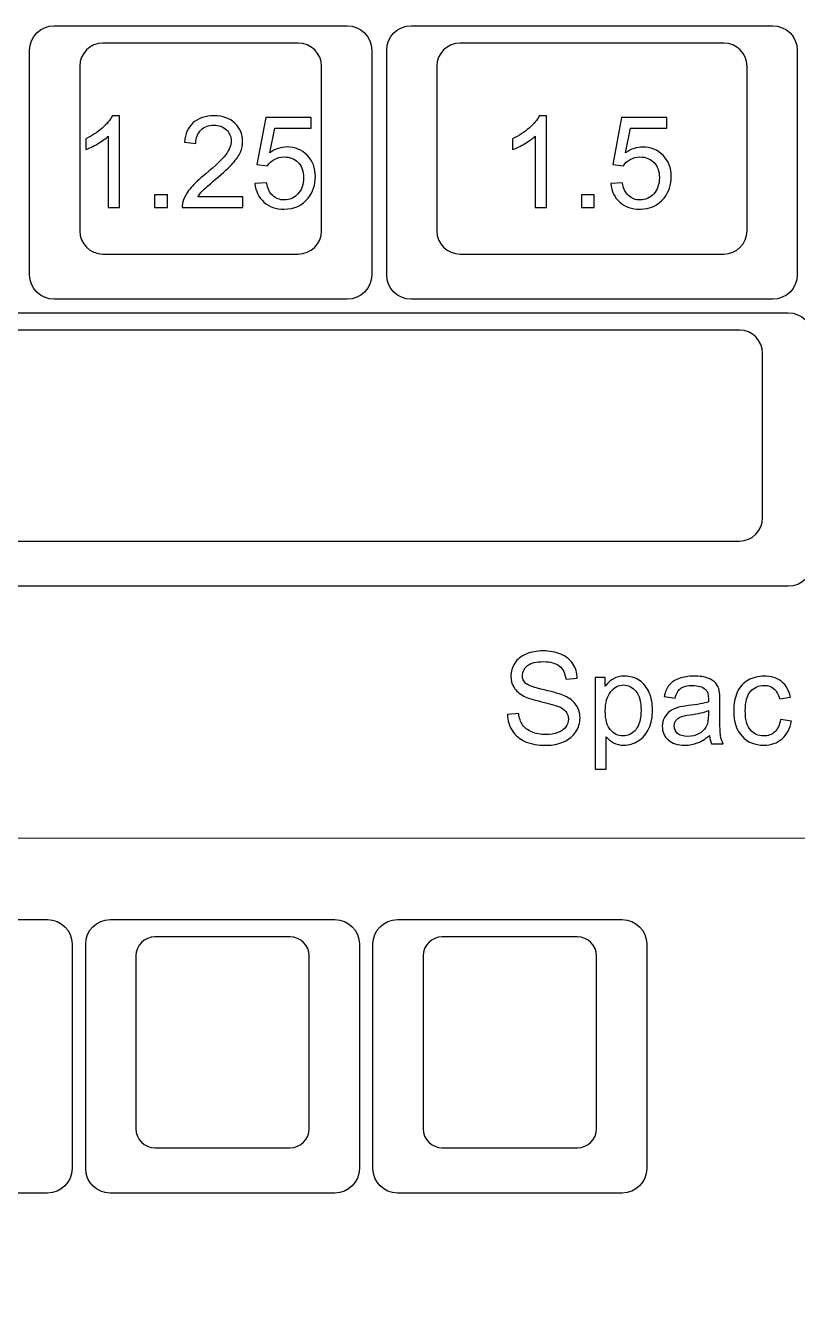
# Model space of a CAD drawing. Header units: millimetres. Extents: x -493 to 473, y -489 to 489.
# Drawn here: x 103.9 to 155, y 362.4 to 447.9 of the extents above; entities that cross this region are included whole.
import ezdxf

# ---------------------------------------------------------------- set-up
doc = ezdxf.new("R2010")
doc.units = ezdxf.units.MM
doc.header["$MEASUREMENT"] = 0
doc.layers.add('Layer 1', color=7, linetype='Continuous')

msp = doc.modelspace()

# ---------------------------------------------------------------- linework, layer by layer
at = {"layer": 'Layer 1', "color": 169}
for points in [[(105.7385, 429.717), (105.7385, 429.717), (125.1781, 429.717), (125.1781, 429.717), (125.1781, 429.717), (126.0713, 429.717), (126.802, 430.4477), (126.802, 431.3409), (126.802, 431.3409), (126.802, 431.3409), (126.802, 446.2431), (126.802, 446.2431), (126.802, 446.2431), (126.802, 447.1363), (126.0713, 447.867), (125.1781, 447.867), (125.1781, 447.867), (125.1781, 447.867), (105.7385, 447.867), (105.7385, 447.867), (105.7385, 447.867), (104.8453, 447.867), (104.1145, 447.1363), (104.1145, 446.2431), (104.1145, 446.2431), (104.1145, 446.2431), (104.1145, 431.3409), (104.1145, 431.3409), (104.1145, 431.3409), (104.1145, 430.4477), (104.8453, 429.717), (105.7385, 429.717)], [(129.4197, 429.717), (129.4197, 429.717), (153.3969, 429.717), (153.3969, 429.717), (153.3969, 429.717), (154.2901, 429.717), (155.0208, 430.4477), (155.0208, 431.3409), (155.0208, 431.3409), (155.0208, 431.3409), (155.0208, 446.2431), (155.0208, 446.2431), (155.0208, 446.2431), (155.0208, 447.1363), (154.2901, 447.867), (153.3969, 447.867), (153.3969, 447.867), (153.3969, 447.867), (129.4197, 447.867), (129.4197, 447.867), (129.4197, 447.867), (128.5264, 447.867), (127.7958, 447.1363), (127.7958, 446.2431), (127.7958, 446.2431), (127.7958, 446.2431), (127.7958, 431.3409), (127.7958, 431.3409), (127.7958, 431.3409), (127.7958, 430.4477), (128.5264, 429.717), (129.4197, 429.717)], [(48.7761, 410.667), (48.7761, 410.667), (154.4283, 410.667), (154.4283, 410.667), (154.4283, 410.667), (155.3217, 410.667), (156.0522, 411.3977), (156.0522, 412.2909), (156.0522, 412.2909), (156.0522, 412.2909), (156.0522, 427.1931), (156.0522, 427.1931), (156.0522, 427.1931), (156.0522, 428.0863), (155.3217, 428.817), (154.4283, 428.817), (154.4283, 428.817), (154.4283, 428.817), (48.7761, 428.817), (48.7761, 428.817), (48.7761, 428.817), (47.8827, 428.817), (47.1522, 428.0863), (47.1522, 427.1931), (47.1522, 427.1931), (47.1522, 427.1931), (47.1522, 412.2909), (47.1522, 412.2909), (47.1522, 412.2909), (47.1522, 411.3977), (47.8827, 410.667), (48.7761, 410.667)], [(90.4117, 370.4032), (90.4117, 370.4032), (105.3139, 370.4032), (105.3139, 370.4032), (105.3139, 370.4032), (106.2071, 370.4032), (106.9378, 371.1339), (106.9378, 372.0271), (106.9378, 372.0271), (106.9378, 372.0271), (106.9378, 386.9293), (106.9378, 386.9293), (106.9378, 386.9293), (106.9378, 387.8225), (106.2071, 388.5532), (105.3139, 388.5532), (105.3139, 388.5532), (105.3139, 388.5532), (90.4117, 388.5532), (90.4117, 388.5532), (90.4117, 388.5532), (89.5185, 388.5532), (88.7878, 387.8225), (88.7878, 386.9293), (88.7878, 386.9293), (88.7878, 386.9293), (88.7878, 372.0271), (88.7878, 372.0271), (88.7878, 372.0271), (88.7878, 371.1339), (89.5185, 370.4032), (90.4117, 370.4032)], [(109.4617, 370.4032), (109.4617, 370.4032), (124.3639, 370.4032), (124.3639, 370.4032), (124.3639, 370.4032), (125.2571, 370.4032), (125.9878, 371.1339), (125.9878, 372.0271), (125.9878, 372.0271), (125.9878, 372.0271), (125.9878, 386.9293), (125.9878, 386.9293), (125.9878, 386.9293), (125.9878, 387.8225), (125.2571, 388.5532), (124.3639, 388.5532), (124.3639, 388.5532), (124.3639, 388.5532), (109.4617, 388.5532), (109.4617, 388.5532), (109.4617, 388.5532), (108.5685, 388.5532), (107.8378, 387.8225), (107.8378, 386.9293), (107.8378, 386.9293), (107.8378, 386.9293), (107.8378, 372.0271), (107.8378, 372.0271), (107.8378, 372.0271), (107.8378, 371.1339), (108.5685, 370.4032), (109.4617, 370.4032)], [(128.5117, 370.4032), (128.5117, 370.4032), (143.4139, 370.4032), (143.4139, 370.4032), (143.4139, 370.4032), (144.3071, 370.4032), (145.0378, 371.1339), (145.0378, 372.0271), (145.0378, 372.0271), (145.0378, 372.0271), (145.0378, 386.9293), (145.0378, 386.9293), (145.0378, 386.9293), (145.0378, 387.8225), (144.3071, 388.5532), (143.4139, 388.5532), (143.4139, 388.5532), (143.4139, 388.5532), (128.5117, 388.5532), (128.5117, 388.5532), (128.5117, 388.5532), (127.6185, 388.5532), (126.8878, 387.8225), (126.8878, 386.9293), (126.8878, 386.9293), (126.8878, 386.9293), (126.8878, 372.0271), (126.8878, 372.0271), (126.8878, 372.0271), (126.8878, 371.1339), (127.6185, 370.4032), (128.5117, 370.4032)]]:
    msp.add_open_spline(points, degree=3, knots=[0, 0, 0, 0, 0.1111111, 0.1111111, 0.1111111, 0.1111111, 0.2222222, 0.2222222, 0.2222222, 0.2222222, 0.3333333, 0.3333333, 0.3333333, 0.3333333, 0.4444444, 0.4444444, 0.4444444, 0.4444444, 0.5555556, 0.5555556, 0.5555556, 0.5555556, 0.6666667, 0.6666667, 0.6666667, 0.6666667, 0.7777778, 0.7777778, 0.7777778, 0.7777778, 1, 1, 1, 1], dxfattribs=at)
at = {"layer": 'Layer 1', "color": 159}
for points in [[(108.9818, 446.717), (108.9818, 446.717), (121.9346, 446.717), (121.9346, 446.717), (121.9346, 446.717), (122.7829, 446.717), (123.477, 446.023), (123.477, 445.1747), (123.477, 445.1747), (123.477, 445.1747), (123.477, 434.2594), (123.477, 434.2594), (123.477, 434.2594), (123.477, 433.4111), (122.7829, 432.717), (121.9346, 432.717), (121.9346, 432.717), (121.9346, 432.717), (108.9818, 432.717), (108.9818, 432.717), (108.9818, 432.717), (108.1335, 432.717), (107.4394, 433.4111), (107.4394, 434.2594), (107.4394, 434.2594), (107.4394, 434.2594), (107.4394, 445.1747), (107.4394, 445.1747), (107.4394, 445.1747), (107.4394, 446.023), (108.1335, 446.717), (108.9818, 446.717)], [(132.6632, 446.717), (132.6632, 446.717), (150.1536, 446.717), (150.1536, 446.717), (150.1536, 446.717), (151.0018, 446.717), (151.6958, 446.023), (151.6958, 445.1747), (151.6958, 445.1747), (151.6958, 445.1747), (151.6958, 434.2594), (151.6958, 434.2594), (151.6958, 434.2594), (151.6958, 433.4111), (151.0018, 432.717), (150.1536, 432.717), (150.1536, 432.717), (150.1536, 432.717), (132.6632, 432.717), (132.6632, 432.717), (132.6632, 432.717), (131.8149, 432.717), (131.1209, 433.4111), (131.1209, 434.2594), (131.1209, 434.2594), (131.1209, 434.2594), (131.1209, 445.1747), (131.1209, 445.1747), (131.1209, 445.1747), (131.1209, 446.023), (131.8149, 446.717), (132.6632, 446.717)], [(52.0195, 427.667), (52.0195, 427.667), (151.1849, 427.667), (151.1849, 427.667), (151.1849, 427.667), (152.0333, 427.667), (152.7272, 426.973), (152.7272, 426.1247), (152.7272, 426.1247), (152.7272, 426.1247), (152.7272, 415.2094), (152.7272, 415.2094), (152.7272, 415.2094), (152.7272, 414.3611), (152.0333, 413.667), (151.1849, 413.667), (151.1849, 413.667), (151.1849, 413.667), (52.0195, 413.667), (52.0195, 413.667), (52.0195, 413.667), (51.1711, 413.667), (50.4772, 414.3611), (50.4772, 415.2094), (50.4772, 415.2094), (50.4772, 415.2094), (50.4772, 426.1247), (50.4772, 426.1247), (50.4772, 426.1247), (50.4772, 426.973), (51.1711, 427.667), (52.0195, 427.667)], [(112.4297, 387.4032), (112.4297, 387.4032), (121.3959, 387.4032), (121.3959, 387.4032), (121.3959, 387.4032), (122.0928, 387.4032), (122.6628, 386.8332), (122.6628, 386.1364), (122.6628, 386.1364), (122.6628, 386.1364), (122.6628, 374.6701), (122.6628, 374.6701), (122.6628, 374.6701), (122.6628, 373.9733), (122.0928, 373.4032), (121.3959, 373.4032), (121.3959, 373.4032), (121.3959, 373.4032), (112.4297, 373.4032), (112.4297, 373.4032), (112.4297, 373.4032), (111.7328, 373.4032), (111.1628, 373.9733), (111.1628, 374.6701), (111.1628, 374.6701), (111.1628, 374.6701), (111.1628, 386.1364), (111.1628, 386.1364), (111.1628, 386.1364), (111.1628, 386.8332), (111.7328, 387.4032), (112.4297, 387.4032)], [(131.4797, 387.4032), (131.4797, 387.4032), (140.4459, 387.4032), (140.4459, 387.4032), (140.4459, 387.4032), (141.1428, 387.4032), (141.7128, 386.8332), (141.7128, 386.1364), (141.7128, 386.1364), (141.7128, 386.1364), (141.7128, 374.6701), (141.7128, 374.6701), (141.7128, 374.6701), (141.7128, 373.9733), (141.1428, 373.4032), (140.4459, 373.4032), (140.4459, 373.4032), (140.4459, 373.4032), (131.4797, 373.4032), (131.4797, 373.4032), (131.4797, 373.4032), (130.7828, 373.4032), (130.2128, 373.9733), (130.2128, 374.6701), (130.2128, 374.6701), (130.2128, 374.6701), (130.2128, 386.1364), (130.2128, 386.1364), (130.2128, 386.1364), (130.2128, 386.8332), (130.7828, 387.4032), (131.4797, 387.4032)]]:
    msp.add_open_spline(points, degree=3, knots=[0, 0, 0, 0, 0.1111111, 0.1111111, 0.1111111, 0.1111111, 0.2222222, 0.2222222, 0.2222222, 0.2222222, 0.3333333, 0.3333333, 0.3333333, 0.3333333, 0.4444444, 0.4444444, 0.4444444, 0.4444444, 0.5555556, 0.5555556, 0.5555556, 0.5555556, 0.6666667, 0.6666667, 0.6666667, 0.6666667, 0.7777778, 0.7777778, 0.7777778, 0.7777778, 1, 1, 1, 1], dxfattribs=at)
at = {"layer": 'Layer 1', "color": 132}
for points, knots in [([(110.0813, 435.7991), (110.0813, 435.7991), (109.3362, 435.7991), (109.3362, 435.7991), (109.3362, 435.7991), (109.3362, 435.7991), (109.3362, 440.5432), (109.3362, 440.5432), (109.3362, 440.5432), (109.157, 440.3711), (108.9214, 440.2003), (108.6307, 440.0296), (108.6307, 440.0296), (108.34, 439.8588), (108.0775, 439.7304), (107.8461, 439.6458), (107.8461, 439.6458), (107.8461, 439.6458), (107.8461, 440.3654), (107.8461, 440.3654), (107.8461, 440.3654), (108.2624, 440.5602), (108.6264, 440.7972), (108.9383, 441.0766), (108.9383, 441.0766), (109.2501, 441.3546), (109.4717, 441.6241), (109.6015, 441.8866), (109.6015, 441.8866), (109.6015, 441.8866), (110.0813, 441.8866), (110.0813, 441.8866), (110.0813, 441.8866), (110.0813, 441.8866), (110.0813, 435.7991), (110.0813, 435.7991)], [0, 0, 0, 0, 0.1, 0.1, 0.1, 0.1, 0.2, 0.2, 0.2, 0.2, 0.3, 0.3, 0.3, 0.3, 0.4, 0.4, 0.4, 0.4, 0.5, 0.5, 0.5, 0.5, 0.6, 0.6, 0.6, 0.6, 0.7, 0.7, 0.7, 0.7, 0.8, 0.8, 0.8, 0.8, 1, 1, 1, 1]), ([(118.2515, 436.5103), (118.2515, 436.5103), (118.2515, 435.7991), (118.2515, 435.7991), (118.2515, 435.7991), (118.2515, 435.7991), (114.2383, 435.7991), (114.2383, 435.7991), (114.2383, 435.7991), (114.2327, 435.9783), (114.2623, 436.1505), (114.3258, 436.317), (114.3258, 436.317), (114.4288, 436.5893), (114.5939, 436.8588), (114.8211, 437.1227), (114.8211, 437.1227), (115.0483, 437.3866), (115.3729, 437.6914), (115.7948, 438.0371), (115.7948, 438.0371), (116.4509, 438.5776), (116.8968, 439.0051), (117.1297, 439.3212), (117.1297, 439.3212), (117.3639, 439.6373), (117.481, 439.9364), (117.481, 440.2187), (117.481, 440.2187), (117.481, 440.5136), (117.3752, 440.7619), (117.1635, 440.9651), (117.1635, 440.9651), (116.9519, 441.1669), (116.6753, 441.2685), (116.3352, 441.2685), (116.3352, 441.2685), (115.9754, 441.2685), (115.6875, 441.1613), (115.4716, 440.9468), (115.4716, 440.9468), (115.2557, 440.7337), (115.1471, 440.4374), (115.1443, 440.0578), (115.1443, 440.0578), (115.1443, 440.0578), (114.3823, 440.134), (114.3823, 440.134), (114.3823, 440.134), (114.4345, 440.7041), (114.632, 441.1387), (114.9735, 441.4379), (114.9735, 441.4379), (115.3164, 441.737), (115.775, 441.8866), (116.3522, 441.8866), (116.3522, 441.8866), (116.9335, 441.8866), (117.395, 441.7257), (117.7336, 441.4026), (117.7336, 441.4026), (118.0737, 441.0794), (118.243, 440.6787), (118.243, 440.2017), (118.243, 440.2017), (118.243, 439.959), (118.1936, 439.7205), (118.0935, 439.4863), (118.0935, 439.4863), (117.9947, 439.2507), (117.8296, 439.0037), (117.5996, 438.7441), (117.5996, 438.7441), (117.3682, 438.4858), (116.9857, 438.1288), (116.4523, 437.6773), (116.4523, 437.6773), (116.005, 437.3019), (115.7172, 437.0479), (115.5902, 436.9139), (115.5902, 436.9139), (115.4632, 436.7798), (115.3587, 436.6458), (115.2755, 436.5103), (115.2755, 436.5103), (115.2755, 436.5103), (118.2515, 436.5103), (118.2515, 436.5103)], [0, 0, 0, 0, 0.0434783, 0.0434783, 0.0434783, 0.0434783, 0.0869565, 0.0869565, 0.0869565, 0.0869565, 0.1304348, 0.1304348, 0.1304348, 0.1304348, 0.173913, 0.173913, 0.173913, 0.173913, 0.2173913, 0.2173913, 0.2173913, 0.2173913, 0.2608696, 0.2608696, 0.2608696, 0.2608696, 0.3043478, 0.3043478, 0.3043478, 0.3043478, 0.3478261, 0.3478261, 0.3478261, 0.3478261, 0.3913043, 0.3913043, 0.3913043, 0.3913043, 0.4347826, 0.4347826, 0.4347826, 0.4347826, 0.4782609, 0.4782609, 0.4782609, 0.4782609, 0.5217391, 0.5217391, 0.5217391, 0.5217391, 0.5652174, 0.5652174, 0.5652174, 0.5652174, 0.6086957, 0.6086957, 0.6086957, 0.6086957, 0.6521739, 0.6521739, 0.6521739, 0.6521739, 0.6956522, 0.6956522, 0.6956522, 0.6956522, 0.7391304, 0.7391304, 0.7391304, 0.7391304, 0.7826087, 0.7826087, 0.7826087, 0.7826087, 0.826087, 0.826087, 0.826087, 0.826087, 0.8695652, 0.8695652, 0.8695652, 0.8695652, 0.9130435, 0.9130435, 0.9130435, 0.9130435, 1, 1, 1, 1]), ([(119.0572, 437.3908), (119.0572, 437.3908), (119.8361, 437.4501), (119.8361, 437.4501), (119.8361, 437.4501), (119.894, 437.0705), (120.028, 436.7855), (120.2369, 436.5935), (120.2369, 436.5935), (120.4457, 436.4031), (120.7011, 436.3071), (121.0017, 436.3071), (121.0017, 436.3071), (121.3643, 436.3071), (121.6677, 436.4426), (121.9147, 436.7121), (121.9147, 436.7121), (122.1602, 436.983), (122.283, 437.3414), (122.283, 437.7873), (122.283, 437.7873), (122.283, 438.2121), (122.1659, 438.5465), (121.9302, 438.792), (121.9302, 438.792), (121.6945, 439.0376), (121.3827, 439.1603), (120.9946, 439.1603), (120.9946, 439.1603), (120.7533, 439.1603), (120.5374, 439.1053), (120.3455, 438.9952), (120.3455, 438.9952), (120.155, 438.8852), (120.0055, 438.7427), (119.8954, 438.5677), (119.8954, 438.5677), (119.8954, 438.5677), (119.1927, 438.6693), (119.1927, 438.6693), (119.1927, 438.6693), (119.1927, 438.6693), (119.7769, 441.785), (119.7769, 441.785), (119.7769, 441.785), (119.7769, 441.785), (122.7825, 441.785), (122.7825, 441.785), (122.7825, 441.785), (122.7825, 441.785), (122.7825, 441.0738), (122.7825, 441.0738), (122.7825, 441.0738), (122.7825, 441.0738), (120.3709, 441.0738), (120.3709, 441.0738), (120.3709, 441.0738), (120.3709, 441.0738), (120.0478, 439.4383), (120.0478, 439.4383), (120.0478, 439.4383), (120.4104, 439.6937), (120.7914, 439.8207), (121.1894, 439.8207), (121.1894, 439.8207), (121.7171, 439.8207), (122.163, 439.6373), (122.5257, 439.2704), (122.5257, 439.2704), (122.8883, 438.9035), (123.0704, 438.4322), (123.0704, 437.8565), (123.0704, 437.8565), (123.0704, 437.3076), (122.9109, 436.8334), (122.592, 436.4341), (122.592, 436.4341), (122.204, 435.943), (121.6734, 435.6975), (121.0017, 435.6975), (121.0017, 435.6975), (120.4514, 435.6975), (120.0026, 435.8527), (119.6541, 436.1618), (119.6541, 436.1618), (119.3056, 436.4708), (119.1066, 436.88), (119.0572, 437.3908)], [0, 0, 0, 0, 0.0434783, 0.0434783, 0.0434783, 0.0434783, 0.0869565, 0.0869565, 0.0869565, 0.0869565, 0.1304348, 0.1304348, 0.1304348, 0.1304348, 0.173913, 0.173913, 0.173913, 0.173913, 0.2173913, 0.2173913, 0.2173913, 0.2173913, 0.2608696, 0.2608696, 0.2608696, 0.2608696, 0.3043478, 0.3043478, 0.3043478, 0.3043478, 0.3478261, 0.3478261, 0.3478261, 0.3478261, 0.3913043, 0.3913043, 0.3913043, 0.3913043, 0.4347826, 0.4347826, 0.4347826, 0.4347826, 0.4782609, 0.4782609, 0.4782609, 0.4782609, 0.5217391, 0.5217391, 0.5217391, 0.5217391, 0.5652174, 0.5652174, 0.5652174, 0.5652174, 0.6086957, 0.6086957, 0.6086957, 0.6086957, 0.6521739, 0.6521739, 0.6521739, 0.6521739, 0.6956522, 0.6956522, 0.6956522, 0.6956522, 0.7391304, 0.7391304, 0.7391304, 0.7391304, 0.7826087, 0.7826087, 0.7826087, 0.7826087, 0.826087, 0.826087, 0.826087, 0.826087, 0.8695652, 0.8695652, 0.8695652, 0.8695652, 0.9130435, 0.9130435, 0.9130435, 0.9130435, 1, 1, 1, 1]), ([(138.3857, 435.7986), (138.3857, 435.7986), (137.6406, 435.7986), (137.6406, 435.7986), (137.6406, 435.7986), (137.6406, 435.7986), (137.6406, 440.5427), (137.6406, 440.5427), (137.6406, 440.5427), (137.4614, 440.3706), (137.2258, 440.1998), (136.9351, 440.0291), (136.9351, 440.0291), (136.6444, 439.8583), (136.3819, 439.7299), (136.1505, 439.6453), (136.1505, 439.6453), (136.1505, 439.6453), (136.1505, 440.3649), (136.1505, 440.3649), (136.1505, 440.3649), (136.5668, 440.5597), (136.9308, 440.7967), (137.2427, 441.0761), (137.2427, 441.0761), (137.5545, 441.3541), (137.7761, 441.6236), (137.9059, 441.8861), (137.9059, 441.8861), (137.9059, 441.8861), (138.3857, 441.8861), (138.3857, 441.8861), (138.3857, 441.8861), (138.3857, 441.8861), (138.3857, 435.7986), (138.3857, 435.7986)], [0, 0, 0, 0, 0.1, 0.1, 0.1, 0.1, 0.2, 0.2, 0.2, 0.2, 0.3, 0.3, 0.3, 0.3, 0.4, 0.4, 0.4, 0.4, 0.5, 0.5, 0.5, 0.5, 0.6, 0.6, 0.6, 0.6, 0.7, 0.7, 0.7, 0.7, 0.8, 0.8, 0.8, 0.8, 1, 1, 1, 1]), ([(142.6528, 437.3903), (142.6528, 437.3903), (143.4317, 437.4496), (143.4317, 437.4496), (143.4317, 437.4496), (143.4896, 437.07), (143.6236, 436.785), (143.8325, 436.593), (143.8325, 436.593), (144.0413, 436.4026), (144.2967, 436.3066), (144.5973, 436.3066), (144.5973, 436.3066), (144.9599, 436.3066), (145.2633, 436.4421), (145.5103, 436.7116), (145.5103, 436.7116), (145.7558, 436.9825), (145.8786, 437.3409), (145.8786, 437.7868), (145.8786, 437.7868), (145.8786, 438.2116), (145.7615, 438.546), (145.5258, 438.7915), (145.5258, 438.7915), (145.2901, 439.0371), (144.9783, 439.1598), (144.5902, 439.1598), (144.5902, 439.1598), (144.3489, 439.1598), (144.133, 439.1048), (143.9411, 438.9947), (143.9411, 438.9947), (143.7506, 438.8847), (143.6011, 438.7422), (143.491, 438.5672), (143.491, 438.5672), (143.491, 438.5672), (142.7883, 438.6688), (142.7883, 438.6688), (142.7883, 438.6688), (142.7883, 438.6688), (143.3725, 441.7845), (143.3725, 441.7845), (143.3725, 441.7845), (143.3725, 441.7845), (146.3781, 441.7845), (146.3781, 441.7845), (146.3781, 441.7845), (146.3781, 441.7845), (146.3781, 441.0733), (146.3781, 441.0733), (146.3781, 441.0733), (146.3781, 441.0733), (143.9665, 441.0733), (143.9665, 441.0733), (143.9665, 441.0733), (143.9665, 441.0733), (143.6434, 439.4378), (143.6434, 439.4378), (143.6434, 439.4378), (144.006, 439.6932), (144.387, 439.8202), (144.785, 439.8202), (144.785, 439.8202), (145.3127, 439.8202), (145.7586, 439.6368), (146.1213, 439.2699), (146.1213, 439.2699), (146.4839, 438.903), (146.666, 438.4317), (146.666, 437.856), (146.666, 437.856), (146.666, 437.3071), (146.5065, 436.8329), (146.1876, 436.4336), (146.1876, 436.4336), (145.7996, 435.9425), (145.269, 435.697), (144.5973, 435.697), (144.5973, 435.697), (144.047, 435.697), (143.5982, 435.8522), (143.2497, 436.1613), (143.2497, 436.1613), (142.9012, 436.4703), (142.7022, 436.8795), (142.6528, 437.3903)], [0, 0, 0, 0, 0.0434783, 0.0434783, 0.0434783, 0.0434783, 0.0869565, 0.0869565, 0.0869565, 0.0869565, 0.1304348, 0.1304348, 0.1304348, 0.1304348, 0.173913, 0.173913, 0.173913, 0.173913, 0.2173913, 0.2173913, 0.2173913, 0.2173913, 0.2608696, 0.2608696, 0.2608696, 0.2608696, 0.3043478, 0.3043478, 0.3043478, 0.3043478, 0.3478261, 0.3478261, 0.3478261, 0.3478261, 0.3913043, 0.3913043, 0.3913043, 0.3913043, 0.4347826, 0.4347826, 0.4347826, 0.4347826, 0.4782609, 0.4782609, 0.4782609, 0.4782609, 0.5217391, 0.5217391, 0.5217391, 0.5217391, 0.5652174, 0.5652174, 0.5652174, 0.5652174, 0.6086957, 0.6086957, 0.6086957, 0.6086957, 0.6521739, 0.6521739, 0.6521739, 0.6521739, 0.6956522, 0.6956522, 0.6956522, 0.6956522, 0.7391304, 0.7391304, 0.7391304, 0.7391304, 0.7826087, 0.7826087, 0.7826087, 0.7826087, 0.826087, 0.826087, 0.826087, 0.826087, 0.8695652, 0.8695652, 0.8695652, 0.8695652, 0.9130435, 0.9130435, 0.9130435, 0.9130435, 1, 1, 1, 1]), ([(112.411, 435.7991), (112.411, 435.7991), (112.411, 436.6458), (112.411, 436.6458), (112.411, 436.6458), (112.411, 436.6458), (113.2576, 436.6458), (113.2576, 436.6458), (113.2576, 436.6458), (113.2576, 436.6458), (113.2576, 435.7991), (113.2576, 435.7991), (113.2576, 435.7991), (113.2576, 435.7991), (112.411, 435.7991), (112.411, 435.7991)], [0, 0, 0, 0, 0.2, 0.2, 0.2, 0.2, 0.4, 0.4, 0.4, 0.4, 0.6, 0.6, 0.6, 0.6, 1, 1, 1, 1]), ([(140.7154, 435.7986), (140.7154, 435.7986), (140.7154, 436.6453), (140.7154, 436.6453), (140.7154, 436.6453), (140.7154, 436.6453), (141.562, 436.6453), (141.562, 436.6453), (141.562, 436.6453), (141.562, 436.6453), (141.562, 435.7986), (141.562, 435.7986), (141.562, 435.7986), (141.562, 435.7986), (140.7154, 435.7986), (140.7154, 435.7986)], [0, 0, 0, 0, 0.2, 0.2, 0.2, 0.2, 0.4, 0.4, 0.4, 0.4, 0.6, 0.6, 0.6, 0.6, 1, 1, 1, 1])]:
    msp.add_open_spline(points, degree=3, knots=knots, dxfattribs=at)
at = {"layer": 'Layer 1', "color": 250}
for points, knots in [([(135.7991, 402.1636), (135.7991, 402.1636), (136.5526, 402.2314), (136.5526, 402.2314), (136.5526, 402.2314), (136.5879, 401.9266), (136.6711, 401.6768), (136.8024, 401.4806), (136.8024, 401.4806), (136.9336, 401.2859), (137.1368, 401.1279), (137.412, 401.0065), (137.412, 401.0065), (137.6871, 400.8866), (137.9976, 400.8259), (138.3419, 400.8259), (138.3419, 400.8259), (138.6481, 400.8259), (138.9176, 400.8711), (139.1518, 400.9628), (139.1518, 400.9628), (139.3861, 401.0545), (139.5596, 401.1801), (139.6739, 401.3395), (139.6739, 401.3395), (139.7882, 401.499), (139.8461, 401.6726), (139.8461, 401.8588), (139.8461, 401.8588), (139.8461, 402.0479), (139.7911, 402.213), (139.681, 402.3555), (139.681, 402.3555), (139.5709, 402.4966), (139.3889, 402.6152), (139.1349, 402.7125), (139.1349, 402.7125), (138.9726, 402.7746), (138.6128, 402.8734), (138.0554, 403.0075), (138.0554, 403.0075), (137.498, 403.1415), (137.1086, 403.2671), (136.8856, 403.3856), (136.8856, 403.3856), (136.5963, 403.538), (136.3818, 403.7271), (136.2407, 403.9515), (136.2407, 403.9515), (136.0982, 404.1758), (136.0277, 404.4284), (136.0277, 404.7064), (136.0277, 404.7064), (136.0277, 405.014), (136.1152, 405.3005), (136.2887, 405.5658), (136.2887, 405.5658), (136.4623, 405.8325), (136.7149, 406.0343), (137.0493, 406.1726), (137.0493, 406.1726), (137.3823, 406.3108), (137.7534, 406.38), (138.1612, 406.38), (138.1612, 406.38), (138.61, 406.38), (139.0065, 406.308), (139.3494, 406.1627), (139.3494, 406.1627), (139.6923, 406.0187), (139.9562, 405.8057), (140.141, 405.5234), (140.141, 405.5234), (140.3259, 405.2426), (140.4246, 404.9237), (140.4388, 404.5681), (140.4388, 404.5681), (140.4388, 404.5681), (139.6683, 404.5089), (139.6683, 404.5089), (139.6683, 404.5089), (139.6274, 404.8913), (139.4877, 405.1806), (139.2492, 405.3753), (139.2492, 405.3753), (139.0107, 405.5714), (138.658, 405.6688), (138.1923, 405.6688), (138.1923, 405.6688), (137.7069, 405.6688), (137.3527, 405.5799), (137.1311, 405.4021), (137.1311, 405.4021), (136.9096, 405.2243), (136.7981, 405.0098), (136.7981, 404.7586), (136.7981, 404.7586), (136.7981, 404.5413), (136.8771, 404.3621), (137.0338, 404.221), (137.0338, 404.221), (137.189, 404.0813), (137.5912, 403.936), (138.2431, 403.7892), (138.2431, 403.7892), (138.895, 403.641), (139.3423, 403.5126), (139.585, 403.4026), (139.585, 403.4026), (139.9364, 403.2403), (140.1975, 403.0357), (140.3654, 402.7859), (140.3654, 402.7859), (140.5333, 402.5376), (140.6166, 402.2511), (140.6166, 401.9266), (140.6166, 401.9266), (140.6166, 401.6034), (140.5248, 401.3014), (140.34, 401.0164), (140.34, 401.0164), (140.1551, 400.7314), (139.8913, 400.5098), (139.5455, 400.3518), (139.5455, 400.3518), (139.1998, 400.1937), (138.8118, 400.1147), (138.3786, 400.1147), (138.3786, 400.1147), (137.831, 400.1147), (137.3724, 400.1951), (137.0027, 400.3546), (137.0027, 400.3546), (136.6316, 400.514), (136.3423, 400.7539), (136.1321, 401.0757), (136.1321, 401.0757), (135.9204, 401.396), (135.8104, 401.7586), (135.7991, 402.1636)], [0, 0, 0, 0, 0.0277778, 0.0277778, 0.0277778, 0.0277778, 0.0555556, 0.0555556, 0.0555556, 0.0555556, 0.0833333, 0.0833333, 0.0833333, 0.0833333, 0.1111111, 0.1111111, 0.1111111, 0.1111111, 0.1388889, 0.1388889, 0.1388889, 0.1388889, 0.1666667, 0.1666667, 0.1666667, 0.1666667, 0.1944444, 0.1944444, 0.1944444, 0.1944444, 0.2222222, 0.2222222, 0.2222222, 0.2222222, 0.25, 0.25, 0.25, 0.25, 0.2777778, 0.2777778, 0.2777778, 0.2777778, 0.3055556, 0.3055556, 0.3055556, 0.3055556, 0.3333333, 0.3333333, 0.3333333, 0.3333333, 0.3611111, 0.3611111, 0.3611111, 0.3611111, 0.3888889, 0.3888889, 0.3888889, 0.3888889, 0.4166667, 0.4166667, 0.4166667, 0.4166667, 0.4444444, 0.4444444, 0.4444444, 0.4444444, 0.4722222, 0.4722222, 0.4722222, 0.4722222, 0.5, 0.5, 0.5, 0.5, 0.5277778, 0.5277778, 0.5277778, 0.5277778, 0.5555556, 0.5555556, 0.5555556, 0.5555556, 0.5833333, 0.5833333, 0.5833333, 0.5833333, 0.6111111, 0.6111111, 0.6111111, 0.6111111, 0.6388889, 0.6388889, 0.6388889, 0.6388889, 0.6666667, 0.6666667, 0.6666667, 0.6666667, 0.6944444, 0.6944444, 0.6944444, 0.6944444, 0.7222222, 0.7222222, 0.7222222, 0.7222222, 0.75, 0.75, 0.75, 0.75, 0.7777778, 0.7777778, 0.7777778, 0.7777778, 0.8055556, 0.8055556, 0.8055556, 0.8055556, 0.8333333, 0.8333333, 0.8333333, 0.8333333, 0.8611111, 0.8611111, 0.8611111, 0.8611111, 0.8888889, 0.8888889, 0.8888889, 0.8888889, 0.9166667, 0.9166667, 0.9166667, 0.9166667, 0.9444444, 0.9444444, 0.9444444, 0.9444444, 1, 1, 1, 1]), ([(141.6156, 398.5314), (141.6156, 398.5314), (141.6156, 404.6105), (141.6156, 404.6105), (141.6156, 404.6105), (141.6156, 404.6105), (142.2929, 404.6105), (142.2929, 404.6105), (142.2929, 404.6105), (142.2929, 404.6105), (142.2929, 404.0333), (142.2929, 404.0333), (142.2929, 404.0333), (142.4524, 404.2563), (142.633, 404.4242), (142.8348, 404.5357), (142.8348, 404.5357), (143.0352, 404.6472), (143.2793, 404.7036), (143.5657, 404.7036), (143.5657, 404.7036), (143.9411, 404.7036), (144.2713, 404.6076), (144.5577, 404.4143), (144.5577, 404.4143), (144.8442, 404.2224), (145.0601, 403.9501), (145.2068, 403.6001), (145.2068, 403.6001), (145.3522, 403.2488), (145.4256, 402.8649), (145.4256, 402.4458), (145.4256, 402.4458), (145.4256, 401.9985), (145.3451, 401.5949), (145.1843, 401.2351), (145.1843, 401.2351), (145.0234, 400.8767), (144.7892, 400.6015), (144.4815, 400.4096), (144.4815, 400.4096), (144.1753, 400.2191), (143.8522, 400.1232), (143.5135, 400.1232), (143.5135, 400.1232), (143.2652, 400.1232), (143.0422, 400.1754), (142.8461, 400.2798), (142.8461, 400.2798), (142.6485, 400.3842), (142.4877, 400.5155), (142.3607, 400.6749), (142.3607, 400.6749), (142.3607, 400.6749), (142.3607, 398.5314), (142.3607, 398.5314), (142.3607, 398.5314), (142.3607, 398.5314), (141.6156, 398.5314), (141.6156, 398.5314)], [0, 0, 0, 0, 0.0625, 0.0625, 0.0625, 0.0625, 0.125, 0.125, 0.125, 0.125, 0.1875, 0.1875, 0.1875, 0.1875, 0.25, 0.25, 0.25, 0.25, 0.3125, 0.3125, 0.3125, 0.3125, 0.375, 0.375, 0.375, 0.375, 0.4375, 0.4375, 0.4375, 0.4375, 0.5, 0.5, 0.5, 0.5, 0.5625, 0.5625, 0.5625, 0.5625, 0.625, 0.625, 0.625, 0.625, 0.6875, 0.6875, 0.6875, 0.6875, 0.75, 0.75, 0.75, 0.75, 0.8125, 0.8125, 0.8125, 0.8125, 0.875, 0.875, 0.875, 0.875, 1, 1, 1, 1]), ([(149.1946, 400.7666), (148.918, 400.531), (148.6513, 400.3659), (148.3959, 400.2685), (148.3959, 400.2685), (148.1405, 400.1711), (147.8667, 400.1232), (147.5732, 400.1232), (147.5732, 400.1232), (147.0906, 400.1232), (146.7195, 400.2403), (146.4599, 400.4759), (146.4599, 400.4759), (146.2002, 400.7102), (146.0704, 401.0107), (146.0704, 401.3762), (146.0704, 401.3762), (146.0704, 401.5907), (146.1198, 401.7869), (146.2172, 401.9647), (146.2172, 401.9647), (146.3159, 402.1425), (146.4443, 402.2836), (146.6024, 402.3908), (146.6024, 402.3908), (146.7618, 402.498), (146.9396, 402.5799), (147.1386, 402.6349), (147.1386, 402.6349), (147.2854, 402.673), (147.5069, 402.7097), (147.8018, 402.7464), (147.8018, 402.7464), (148.4029, 402.817), (148.8474, 402.903), (149.1311, 403.0018), (149.1311, 403.0018), (149.1339, 403.1034), (149.1353, 403.1683), (149.1353, 403.1951), (149.1353, 403.1951), (149.1353, 403.4971), (149.0648, 403.7102), (148.9236, 403.8344), (148.9236, 403.8344), (148.7331, 404.0023), (148.4495, 404.0855), (148.0742, 404.0855), (148.0742, 404.0855), (147.7228, 404.0855), (147.4632, 404.0234), (147.2966, 403.9007), (147.2966, 403.9007), (147.1287, 403.7779), (147.006, 403.5606), (146.9255, 403.2473), (146.9255, 403.2473), (146.9255, 403.2473), (146.1974, 403.3489), (146.1974, 403.3489), (146.1974, 403.3489), (146.2637, 403.6608), (146.3724, 403.9134), (146.5248, 404.1053), (146.5248, 404.1053), (146.6772, 404.2972), (146.8973, 404.444), (147.1852, 404.5484), (147.1852, 404.5484), (147.4716, 404.6514), (147.8061, 404.7036), (148.1842, 404.7036), (148.1842, 404.7036), (148.5596, 404.7036), (148.8658, 404.6599), (149.1014, 404.571), (149.1014, 404.571), (149.3357, 404.4821), (149.5092, 404.372), (149.6193, 404.2379), (149.6193, 404.2379), (149.7294, 404.1039), (149.807, 403.9345), (149.8521, 403.7299), (149.8521, 403.7299), (149.8761, 403.6029), (149.8888, 403.3743), (149.8888, 403.0456), (149.8888, 403.0456), (149.8888, 403.0456), (149.8888, 402.0578), (149.8888, 402.0578), (149.8888, 402.0578), (149.8888, 401.3678), (149.9044, 400.9317), (149.9354, 400.7469), (149.9354, 400.7469), (149.965, 400.562), (150.0271, 400.3856), (150.1174, 400.2163), (150.1174, 400.2163), (150.1174, 400.2163), (149.3385, 400.2163), (149.3385, 400.2163), (149.3385, 400.2163), (149.2637, 400.3729), (149.2157, 400.5564), (149.1946, 400.7666)], [0, 0, 0, 0, 0.0357143, 0.0357143, 0.0357143, 0.0357143, 0.0714286, 0.0714286, 0.0714286, 0.0714286, 0.1071429, 0.1071429, 0.1071429, 0.1071429, 0.1428571, 0.1428571, 0.1428571, 0.1428571, 0.1785714, 0.1785714, 0.1785714, 0.1785714, 0.2142857, 0.2142857, 0.2142857, 0.2142857, 0.25, 0.25, 0.25, 0.25, 0.2857143, 0.2857143, 0.2857143, 0.2857143, 0.3214286, 0.3214286, 0.3214286, 0.3214286, 0.3571429, 0.3571429, 0.3571429, 0.3571429, 0.3928571, 0.3928571, 0.3928571, 0.3928571, 0.4285714, 0.4285714, 0.4285714, 0.4285714, 0.4642857, 0.4642857, 0.4642857, 0.4642857, 0.5, 0.5, 0.5, 0.5, 0.5357143, 0.5357143, 0.5357143, 0.5357143, 0.5714286, 0.5714286, 0.5714286, 0.5714286, 0.6071429, 0.6071429, 0.6071429, 0.6071429, 0.6428571, 0.6428571, 0.6428571, 0.6428571, 0.6785714, 0.6785714, 0.6785714, 0.6785714, 0.7142857, 0.7142857, 0.7142857, 0.7142857, 0.75, 0.75, 0.75, 0.75, 0.7857143, 0.7857143, 0.7857143, 0.7857143, 0.8214286, 0.8214286, 0.8214286, 0.8214286, 0.8571429, 0.8571429, 0.8571429, 0.8571429, 0.8928571, 0.8928571, 0.8928571, 0.8928571, 0.9285714, 0.9285714, 0.9285714, 0.9285714, 1, 1, 1, 1]), ([(153.9034, 401.825), (153.9034, 401.825), (154.6315, 401.7234), (154.6315, 401.7234), (154.6315, 401.7234), (154.5511, 401.2224), (154.3479, 400.8315), (154.0191, 400.5479), (154.0191, 400.5479), (153.6903, 400.2643), (153.2853, 400.1232), (152.8069, 400.1232), (152.8069, 400.1232), (152.2072, 400.1232), (151.7246, 400.3193), (151.3606, 400.7116), (151.3606, 400.7116), (150.9951, 401.1039), (150.8131, 401.6655), (150.8131, 402.3964), (150.8131, 402.3964), (150.8131, 402.8706), (150.8921, 403.284), (151.0487, 403.6396), (151.0487, 403.6396), (151.2053, 403.9938), (151.4438, 404.2605), (151.7656, 404.4369), (151.7656, 404.4369), (152.0859, 404.6147), (152.4344, 404.7036), (152.8126, 404.7036), (152.8126, 404.7036), (153.2881, 404.7036), (153.679, 404.5837), (153.981, 404.3424), (153.981, 404.3424), (154.2844, 404.1011), (154.4791, 403.7582), (154.5638, 403.3151), (154.5638, 403.3151), (154.5638, 403.3151), (153.8441, 403.205), (153.8441, 403.205), (153.8441, 403.205), (153.775, 403.4999), (153.6536, 403.7215), (153.4772, 403.871), (153.4772, 403.871), (153.3022, 404.0192), (153.0906, 404.094), (152.8422, 404.094), (152.8422, 404.094), (152.4669, 404.094), (152.1621, 403.9599), (151.9264, 403.6918), (151.9264, 403.6918), (151.6922, 403.4223), (151.5751, 402.999), (151.5751, 402.4176), (151.5751, 402.4176), (151.5751, 401.8278), (151.6879, 401.4002), (151.9137, 401.1335), (151.9137, 401.1335), (152.1409, 400.8668), (152.4358, 400.7328), (152.7985, 400.7328), (152.7985, 400.7328), (153.092, 400.7328), (153.3361, 400.8217), (153.5308, 401.0009), (153.5308, 401.0009), (153.727, 401.1787), (153.8512, 401.4538), (153.9034, 401.825)], [0, 0, 0, 0, 0.05, 0.05, 0.05, 0.05, 0.1, 0.1, 0.1, 0.1, 0.15, 0.15, 0.15, 0.15, 0.2, 0.2, 0.2, 0.2, 0.25, 0.25, 0.25, 0.25, 0.3, 0.3, 0.3, 0.3, 0.35, 0.35, 0.35, 0.35, 0.4, 0.4, 0.4, 0.4, 0.45, 0.45, 0.45, 0.45, 0.5, 0.5, 0.5, 0.5, 0.55, 0.55, 0.55, 0.55, 0.6, 0.6, 0.6, 0.6, 0.65, 0.65, 0.65, 0.65, 0.7, 0.7, 0.7, 0.7, 0.75, 0.75, 0.75, 0.75, 0.8, 0.8, 0.8, 0.8, 0.85, 0.85, 0.85, 0.85, 0.9, 0.9, 0.9, 0.9, 1, 1, 1, 1]), ([(142.2929, 402.3866), (142.2929, 401.8235), (142.4072, 401.4073), (142.6344, 401.1377), (142.6344, 401.1377), (142.863, 400.8682), (143.1396, 400.7328), (143.4641, 400.7328), (143.4641, 400.7328), (143.7943, 400.7328), (144.0766, 400.8725), (144.3108, 401.1519), (144.3108, 401.1519), (144.5465, 401.4313), (144.6636, 401.8631), (144.6636, 402.4487), (144.6636, 402.4487), (144.6636, 403.0075), (144.5493, 403.4251), (144.3193, 403.7031), (144.3193, 403.7031), (144.0893, 403.9811), (143.8155, 404.1194), (143.4966, 404.1194), (143.4966, 404.1194), (143.1805, 404.1194), (142.9011, 403.9712), (142.6584, 403.6763), (142.6584, 403.6763), (142.4143, 403.38), (142.2929, 402.951), (142.2929, 402.3866)], [0, 0, 0, 0, 0.1111111, 0.1111111, 0.1111111, 0.1111111, 0.2222222, 0.2222222, 0.2222222, 0.2222222, 0.3333333, 0.3333333, 0.3333333, 0.3333333, 0.4444444, 0.4444444, 0.4444444, 0.4444444, 0.5555556, 0.5555556, 0.5555556, 0.5555556, 0.6666667, 0.6666667, 0.6666667, 0.6666667, 0.7777778, 0.7777778, 0.7777778, 0.7777778, 1, 1, 1, 1]), ([(149.1353, 402.4176), (148.8644, 402.3076), (148.458, 402.2144), (147.9161, 402.1382), (147.9161, 402.1382), (147.6085, 402.0945), (147.3912, 402.0451), (147.2642, 401.9901), (147.2642, 401.9901), (147.1372, 401.935), (147.0398, 401.8546), (146.9707, 401.7502), (146.9707, 401.7502), (146.9015, 401.6443), (146.8663, 401.5272), (146.8663, 401.3974), (146.8663, 401.3974), (146.8663, 401.2012), (146.941, 401.0361), (147.092, 400.9049), (147.092, 400.9049), (147.243, 400.7737), (147.4632, 400.7074), (147.7524, 400.7074), (147.7524, 400.7074), (148.0389, 400.7074), (148.2943, 400.7695), (148.5187, 400.895), (148.5187, 400.895), (148.7416, 401.0192), (148.9067, 401.19), (149.0111, 401.4059), (149.0111, 401.4059), (149.0916, 401.5738), (149.1311, 401.8207), (149.1311, 402.1467), (149.1311, 402.1467), (149.1311, 402.1467), (149.1353, 402.4176), (149.1353, 402.4176)], [0, 0, 0, 0, 0.0909091, 0.0909091, 0.0909091, 0.0909091, 0.1818182, 0.1818182, 0.1818182, 0.1818182, 0.2727273, 0.2727273, 0.2727273, 0.2727273, 0.3636364, 0.3636364, 0.3636364, 0.3636364, 0.4545455, 0.4545455, 0.4545455, 0.4545455, 0.5454545, 0.5454545, 0.5454545, 0.5454545, 0.6363636, 0.6363636, 0.6363636, 0.6363636, 0.7272727, 0.7272727, 0.7272727, 0.7272727, 0.8181818, 0.8181818, 0.8181818, 0.8181818, 1, 1, 1, 1])]:
    msp.add_open_spline(points, degree=3, knots=knots, dxfattribs=at)
at = {"layer": 'Layer 1', "color": 250, "lineweight": 18}
msp.add_open_spline([(37.475, 393.9468), (37.475, 393.9468), (468.0428, 393.9468), (468.0428, 393.9468), (468.0428, 393.9468), (470.9028, 393.9468), (473.2427, 391.6069), (473.2427, 388.7469), (473.2427, 388.7469), (473.2427, 388.7469), (473.2427, 266.0096), (473.2427, 266.0096), (473.2427, 266.0096), (473.2427, 263.1496), (470.9028, 260.8097), (468.0428, 260.8097), (468.0428, 260.8097), (468.0428, 260.8097), (37.475, 260.8097), (37.475, 260.8097), (37.475, 260.8097), (34.615, 260.8097), (32.2751, 263.1496), (32.2751, 266.0096), (32.2751, 266.0096), (32.2751, 266.0096), (32.2751, 388.7469), (32.2751, 388.7469), (32.2751, 388.7469), (32.2751, 391.6069), (34.615, 393.9468), (37.475, 393.9468)], degree=3, knots=[0, 0, 0, 0, 0.1111111, 0.1111111, 0.1111111, 0.1111111, 0.2222222, 0.2222222, 0.2222222, 0.2222222, 0.3333333, 0.3333333, 0.3333333, 0.3333333, 0.4444444, 0.4444444, 0.4444444, 0.4444444, 0.5555556, 0.5555556, 0.5555556, 0.5555556, 0.6666667, 0.6666667, 0.6666667, 0.6666667, 0.7777778, 0.7777778, 0.7777778, 0.7777778, 1, 1, 1, 1], dxfattribs=at)

doc.saveas('drawing.dxf')
